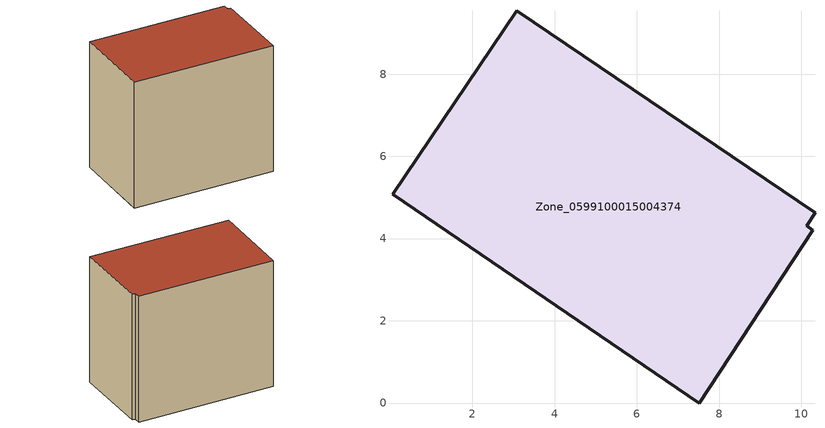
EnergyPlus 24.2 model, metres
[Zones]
Zone_0599100015004374
 floor ground (C_G): 10.13,4.31 10.28,4.2 7.52,0 0.06,5.08 3.08,9.54 10.33,4.63 z0.62
 wall outside (C_F): 0.06,5.08 7.52,0 10.28,4.2 10.13,4.31 10.33,4.63 3.08,9.54 0.06,5.08 z0.62:8.85
 roof outside (C_R): 10.33,4.63 3.08,9.54 0.06,5.08 7.52,0 10.28,4.2 10.13,4.31 z8.85
[BUILDING]
Pand.0599100015004374: North Axis=0; Terrain=City; Loads Convergence Tolerance Value=0.04; Temperature Convergence Tolerance Value=0.4; Solar Distribution=FullExterior; Maximum Number of Warmup Days=25; Minimum Number of Warmup Days=1
[Site:Location]
Rotterdam.The.Hague.AP_ZH_NLD Design_Conditions: Latitude=51.96; Longitude=4.45; Time Zone=1; Elevation=-4.5
[SITE:GROUNDTEMPERATURE:BUILDINGSURFACE]
18, 18, 18, 18, 18, 18, 18, 18, 18, 18, 18, 18
[MATERIAL] Thermal Absorptance=0.9; Solar Absorptance=0.7; Visible Absorptance=0.7
Name | Roughness | Thickness | Conductivity | Density | Specific Heat
G.TI.1975-1991 | MediumSmooth | 0.15 | 0.288461 | 540 | 1210
F.TI.1975-1991 | Rough | 0.3 | 0.230769 | 1920 | 840
R.TI.1975-1991 | MediumRough | 0.2 | 0.153846 | 1500 | 1000
[CONSTRUCTION]
C_G: G.TI.1975-1991
C_F: F.TI.1975-1991
C_R: R.TI.1975-1991
[ZONE]
Zone_0599100015004374: Type=1; Multiplier=1; Ceiling Height=Autocalculate; Volume=Autocalculate; Floor Area=autocalculate; Part of Total Floor Area=Yes
[ZONEINFILTRATION:DESIGNFLOWRATE]
Infil_Zone_0599100015004374: Zone or ZoneList or Space or SpaceList=Zone_0599100015004374; Schedule=AlwaysOn; Design Flow Rate Calculation Method=Flow/Area; Flow Rate per Floor Area=0.003; Constant Term Coefficient=1; Temperature Term Coefficient=0; Velocity Term Coefficient=0; Velocity Squared Term Coefficient=0
[HVACTEMPLATE:ZONE:IDEALLOADSAIRSYSTEM]
Zone_0599100015004374: Maximum Heating Supply Air Temperature=50; Minimum Cooling Supply Air Temperature=13; Maximum Heating Supply Air Humidity Ratio=0.0156; Minimum Cooling Supply Air Humidity Ratio=0.0077; Heating Limit=NoLimit; Cooling Limit=NoLimit; Dehumidification Control Type=ConstantSensibleHeatRatio; Cooling Sensible Heat Ratio=0.7; Dehumidification Setpoint=60; Humidification Control Type=None; Humidification Setpoint=30; Outdoor Air Method=None; Outdoor Air Flow Rate per Person=0.00944; Outdoor Air Flow Rate per Zone Floor Area=0; Outdoor Air Flow Rate per Zone=0; Demand Controlled Ventilation Type=None; Outdoor Air Economizer Type=NoEconomizer; Heat Recovery Type=None; Sensible Heat Recovery Effectiveness=0.7; Latent Heat Recovery Effectiveness=0.65
[ZONECONTROL:THERMOSTAT]
ThermostatControl_Zone_0599100015004374: Zone or ZoneList=Zone_0599100015004374; Control Type Schedule=DualSetpointControlType; Control 1=Thermostat_Zone_0599100015004374; Temperature Difference Between Cutout And Setpoint=0
[THERMOSTATSETPOINT:DUALSETPOINT]
Thermostat_Zone_0599100015004374: Heating Setpoint Temperature Schedule=HeatingSetpoint_Zone_0599100015004374; Cooling Setpoint Temperature Schedule=CoolingSetpoint_Zone_0599100015004374
[SCHEDULE:COMPACT]
HeatingSetpoint_Zone_0599100015004374: Through: 12/31, For: AllDays, Until: 24:00, 21
CoolingSetpoint_Zone_0599100015004374: Through: 12/31, For: AllDays, Until: 24:00, 24
DualSetpointControlType: Through: 12/31, For: AllDays, Until: 24:00, 4
AlwaysOn: Through: 12/31, For: AllDays, Until: 24:00, 1
